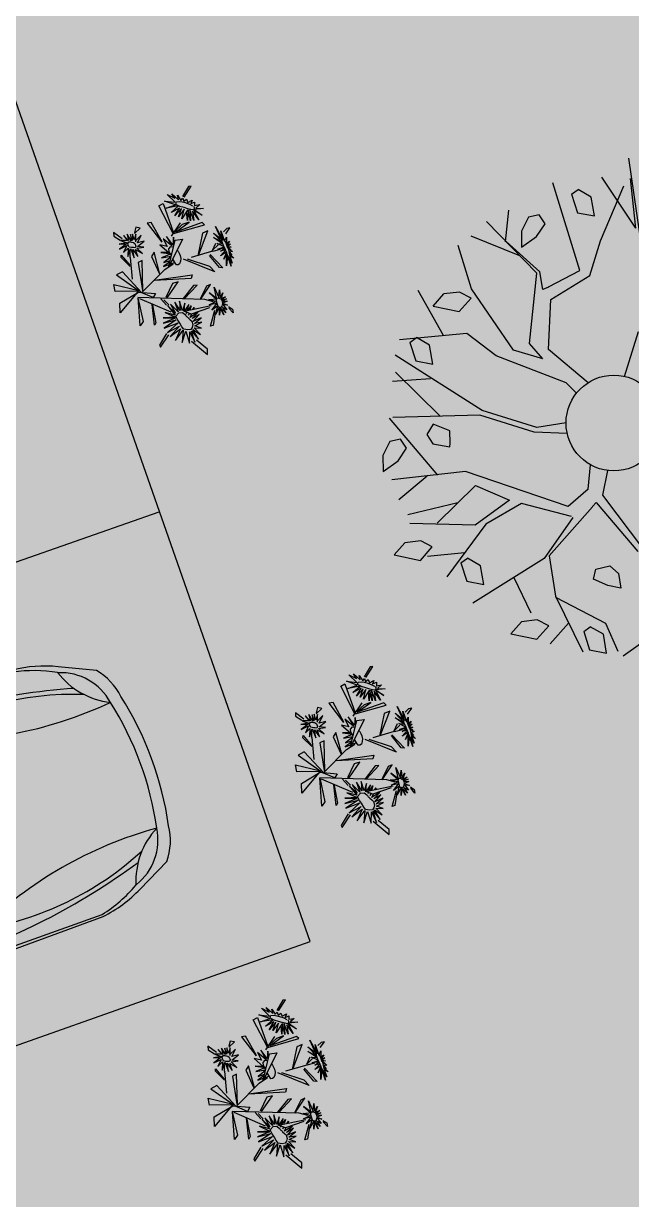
# Model space of a CAD drawing. Header units: millimetres. Extents: x 603733 to 1211550, y 1310999 to 2622648.
# Drawn here: x 604489.12 to 604493.13, y 1311201.33 to 1311209.07 of the extents above; entities that cross this region are included whole.
import ezdxf

# ---------------------------------------------------------------- set-up
doc = ezdxf.new("R2010")
doc.units = ezdxf.units.MM
for name, color, linetype in [('acera', 8, 'Continuous'), ('ARBOLES', 102, 'Continuous'), ('BOULEVARD', 3, 'Continuous'), ('FLORES', 7, 'Continuous'), ('MUEBLES', 1, 'Continuous'), ('P35', 3, 'Continuous')]:
    doc.layers.add(name, color=color, linetype=linetype)

# ---------------------------------------------------------------- blocks, each defined once
blk = doc.blocks.new('carro1')
at = {"layer": 'P35'}
for color, points in [(146, [(-0.7652, 1.6596), (-0.7854, 1.4743), (-0.7775, 1.2794), (-0.7188, 0.7854), (-0.6517, 0.4711), (-0.611, 0.3205), (-0.5494, 0.2712), (-0.6383, 0.5405), (-0.6852, 0.6282), (-0.6932, 0.8522), (-0.7012, 0.9632), (-0.6947, 1.247), (-0.6659, 1.4502), (-0.6942, 1.4876), (-0.6858, 1.5337), (-0.5607, 1.7961), (-0.4905, 1.9136), (-0.3945, 1.9241), (-0.4167, 2.2055), (-0.4221, 2.4275), (-0.413, 2.7161), (-0.3952, 2.9243), (-0.4714, 3.0285), (-0.5444, 3.124), (-0.5993, 3.2309), (-0.6736, 3.4392), (-0.7034, 3.6505), (-0.7342, 3.6588), (-0.7863, 3.412), (-0.7888, 3.0776), (-0.78, 2.9455), (-0.7359, 3.2098), (-0.683, 3.2538), (-0.6124, 3.2009), (-0.5683, 3.0688), (-0.5154, 2.875), (-0.4713, 2.6459), (-0.4713, 2.4961), (-0.489, 2.223), (-0.5154, 2.0645), (-0.5154, 2.0204), (-0.5507, 1.9587), (-0.5948, 1.9411), (-0.6477, 1.8442), (-0.7182, 1.7121), (-0.7623, 1.6504)]), (146, [(0.7713, 1.6596), (0.7914, 1.4743), (0.7835, 1.2794), (0.7248, 0.7854), (0.6577, 0.4711), (0.617, 0.3205), (0.5554, 0.2712), (0.6443, 0.5405), (0.6912, 0.6282), (0.6992, 0.8522), (0.7072, 0.9632), (0.7007, 1.247), (0.6719, 1.4502), (0.7003, 1.4876), (0.6918, 1.5337), (0.5667, 1.7961), (0.4965, 1.9136), (0.4005, 1.9241), (0.4227, 2.2055), (0.4281, 2.4275), (0.419, 2.7161), (0.4012, 2.9243), (0.4775, 3.0285), (0.5504, 3.124), (0.6053, 3.2309), (0.6796, 3.4392), (0.7094, 3.6505), (0.7402, 3.6588), (0.7923, 3.412), (0.7948, 3.0776), (0.786, 2.9455), (0.7419, 3.2098), (0.689, 3.2538), (0.6184, 3.2009), (0.5743, 3.0688), (0.5214, 2.875), (0.4773, 2.6459), (0.4773, 2.4961), (0.495, 2.223), (0.5214, 2.0645), (0.5214, 2.0204), (0.5567, 1.9587), (0.6008, 1.9411), (0.6537, 1.8442), (0.7242, 1.7121), (0.7683, 1.6504)]), (9, [(-0.859, 1.2296), (-0.859, 0.6617), (-0.8345, 0.5456), (-0.7734, 0.3747), (-0.6848, 0.2006), (-0.6512, 0.1457), (-0.5809, 0.0968), (-0.4495, 0.0571), (-0.0767, 0.0083), (0.1311, 0.0144), (0.3328, 0.0449), (0.5223, 0.0785), (0.6292, 0.1335), (0.6995, 0.2159), (0.8279, 0.4937), (0.8523, 0.5976), (0.8554, 1.4067), (0.8462, 1.4067), (0.8554, 1.3273), (0.8584, 0.6617), (0.8248, 0.5426), (0.7087, 0.2892), (0.5987, 0.1732), (0.4214, 0.1121), (0.1525, 0.0785), (-0.0919, 0.0755), (-0.3853, 0.1121), (-0.5534, 0.1426), (-0.639, 0.2067), (-0.7062, 0.2831), (-0.7979, 0.4907), (-0.8376, 0.5792), (-0.859, 0.6861), (-0.8467, 1.2479)]), (127, [(-0.6659, 1.4502), (-0.5633, 1.1837), (-0.4967, 0.9404), (-0.4478, 0.6453), (-0.432, 0.3551), (-0.4417, 0.1275), (-0.2534, 0.0955), (0, 0.08), (0.1628, 0.0864), (0.3223, 0.1052), (0.4417, 0.1275), (0.432, 0.3551), (0.4584, 0.7305), (0.5186, 1.031), (0.5993, 1.287), (0.6659, 1.4502), (0.5447, 1.3825), (0.4235, 1.3149), (0.2129, 1.2833), (0.0587, 1.2765), (-0.0587, 1.2765), (-0.3372, 1.2988), (-0.4235, 1.3149), (-0.5447, 1.3825)]), (30, [(-0.4551, 0.1304), (-0.5284, 0.2403), (-0.6201, 0.3136), (-0.6904, 0.3533), (-0.7362, 0.3808), (-0.7056, 0.3167), (-0.6659, 0.2648), (-0.614, 0.2159), (-0.5559, 0.1823), (-0.5101, 0.1518), (-0.4795, 0.1426)]), (30, [(0.4551, 0.1304), (0.5284, 0.2403), (0.6201, 0.3136), (0.6904, 0.3533), (0.7362, 0.3808), (0.7056, 0.3167), (0.6659, 0.2648), (0.614, 0.2159), (0.5559, 0.1823), (0.5101, 0.1518), (0.4795, 0.1426)])]:
    blk.add_hatch(color=color, dxfattribs=at).paths.add_polyline_path(points)
h = blk.add_hatch(color=146, dxfattribs=at)
h.paths.add_polyline_path([(-0.4528, 0.1798), (-0.5358, 0.2845), (-0.5794, 0.3761), (-0.6536, 0.6946), (-0.6886, 0.9999), (-0.6624, 1.4187), (-0.61, 1.2529), (-0.527, 0.9825), (-0.479, 0.7207), (-0.4572, 0.5724), (-0.4484, 0.4241), (-0.4397, 0.3194), (-0.4397, 0.206)])
h.paths.add_polyline_path([(-0.6536, 0.3674), (-0.7497, 0.411), (-0.8152, 0.5812), (-0.837, 0.664), (-0.8283, 1.0653), (-0.8283, 1.7196), (-0.8064, 1.7502), (-0.7933, 1.6368), (-0.7933, 1.2006), (-0.754, 0.9563), (-0.7148, 0.7295), (-0.6973, 0.5899), (-0.6624, 0.4372), (-0.6274, 0.3587)])
h = blk.add_hatch(color=146, dxfattribs=at)
h.paths.add_polyline_path([(0.4528, 0.1798), (0.5358, 0.2845), (0.5794, 0.3761), (0.6536, 0.6946), (0.6886, 0.9999), (0.6624, 1.4187), (0.61, 1.2529), (0.527, 0.9825), (0.479, 0.7207), (0.4572, 0.5724), (0.4484, 0.4241), (0.4397, 0.3194), (0.4397, 0.206)])
h.paths.add_polyline_path([(0.6536, 0.3674), (0.7497, 0.411), (0.8152, 0.5812), (0.837, 0.664), (0.8283, 1.0653), (0.8283, 1.7196), (0.8064, 1.7502), (0.7933, 1.6368), (0.7933, 1.2006), (0.754, 0.9563), (0.7148, 0.7295), (0.6973, 0.5899), (0.6624, 0.4372), (0.6274, 0.3587)])
at = {"layer": 'P35', "color": 7}
blk.add_line((-0.6065, 0.1934), (-0.6058, 0.1919), dxfattribs=at)
for points in [[(-0.865, 1.75), (-0.865, 0.6593, 0.085317), (-0.7809, 0.3693), (-0.67, 0.141, 0.150666), (-0.4542, 0.0484, 0.106558), (0.4542, 0.0484, 0.150666), (0.67, 0.141), (0.7809, 0.3693, 0.085317), (0.865, 0.6593), (0.865, 1.75, 0.076542)], [(-0.8383, 1.747), (-0.85, 0.6615, 0.082522), (-0.7461, 0.3862), (-0.744, 0.3819, 0.28772), (-0.4417, 0.1275, 0.107642), (0.4417, 0.1275, 0.28772), (0.744, 0.3819), (0.7461, 0.3862, 0.082522), (0.85, 0.6615), (0.8383, 1.747, 0.005985)]]:
    blk.add_lwpolyline(points, format="xyb", dxfattribs=at)
for centre, radius, start, end in [((3.6701, 1.5576), 4.4563, 177.4786, 196.11758), ((-3.6701, 1.5576), 4.4563, 343.88242, 2.5214), ((1.3808, 1.0572), 2.0842, 169.13167, 202.15686), ((-3.1122, 0.3551), 2.6802, 355.12977, 24.11589), ((3.1122, 0.3551), 2.6802, 155.88411, 184.87023), ((-1.3808, 1.0572), 2.0842, 337.84314, 10.86833), ((-0.9014, -0.1051), 0.5152, 26.83988, 72.45837), ((0.9014, -0.1051), 0.5152, 107.54163, 153.16012)]:
    blk.add_arc(centre, radius, start, end, dxfattribs=at)
blk = doc.blocks.new('p_arbol04')
at = {"layer": 'ARBOLES'}
for p, q in [((-0.623, 1.751), (-0.408, 2.362)), ((0.051, 1.875), (0.346, 2.362)), ((0.761, 1.696), (0.543, 2.316)), ((0.739, 1.388), (0.805, 2.293)), ((-0.408, 1.55), (-1.03, 2.13)), ((0.772, 1.945), (1.1, 2.177)), ((-1.003, 0.765), (-1.206, 2.042)), ((0.778, 1.371), (0.783, 1.942)), ((1.121, 1.006), (1.721, 1.988)), ((-1.138, 1.515), (-1.476, 1.85)), ((-1.41, 1.113), (-1.364, 1.898)), ((-0.178, 0.97), (0.051, 1.875)), ((-1.98, 0.646), (-1.849, 1.574)), ((-1.07, 0.749), (-1.815, 1.547)), ((-0.375, 1.086), (-0.408, 1.55)), ((2.581, 1.481), (1.362, 0.043)), ((1.984, 0.831), (2.181, 1.574)), ((0.018, 0.878), (0.739, 1.388)), ((0.636, 1.196), (0.778, 1.371)), ((0.704, 1.166), (0.636, 1.196)), ((1.571, 1.059), (2.283, 1.298)), ((1.984, 0.831), (2.41, 1.295)), ((-1.718, 0.414), (-2.406, 1.04)), ((-0.047, 0.205), (-0.375, 1.086)), ((0.117, 0.646), (0.608, 1.04)), ((0.608, 1.04), (1.158, 0.873)), ((0.708, 1.165), (1.121, 1.006)), ((1.158, 0.873), (1.571, 1.059)), ((-0.014, 0.623), (-0.178, 0.97)), ((-2.079, 0.738), (-2.537, 0.808)), ((-0.777, 0.094), (-1.07, 0.749)), ((-0.71, 0.11), (-1.003, 0.765)), ((-0.014, 0.623), (0.018, 0.878)), ((-2.077, 0.227), (-2.603, 0.599)), ((0.136, -0.002), (0.117, 0.646)), ((-2.144, -0.12), (-2.668, 0.507)), ((-1.194, -0.839), (-1.718, 0.414)), ((-1.768, 0.206), (-2.439, 0.251)), ((-1.768, 0.206), (-1.62, -0.236)), ((-0.057, 0.021), (-0.047, 0.205)), ((-2.489, -0.25), (-2.832, 0.066)), ((-0.515, -0.225), (-0.777, 0.094)), ((-0.425, -0.127), (-0.71, 0.11)), ((-1.62, -0.236), (-2.144, -0.12)), ((0.496, -0.29), (1.034, -0.05)), ((-2.046, -0.213), (-2.865, -0.282)), ((-1.554, -0.375), (-2.046, -0.213)), ((-1.259, -0.955), (-1.554, -0.375)), ((-0.866, -0.885), (-0.616, -0.706)), ((-1.882, -1.048), (-2.898, -0.746)), ((-0.866, -0.885), (-1.194, -0.839)), ((-2.313, -0.92), (-2.505, -1.372)), ((-1.259, -0.978), (-1.882, -1.048)), ((-0.53, -0.911), (-0.801, -1.071)), ((-1.816, -1.071), (-2.144, -1.465)), ((-0.995, -1.071), (-1.816, -1.071)), ((-0.925, -1.07), (-1.039, -1.872)), ((-0.995, -1.07), (-0.925, -1.07)), ((-0.803, -1.07), (-0.978, -1.928)), ((-0.803, -1.071), (-0.801, -1.071)), ((-2.144, -1.465), (-2.439, -2.184)), ((-2.153, -1.476), (-1.98, -2.161)), ((-2.287, -1.813), (-2.636, -1.813)), ((-1.98, -2.161), (-2.144, -2.509)), ((-1.03, -2.857), (-2.144, -2.602))]:
    blk.add_line(p, q, dxfattribs=at)
at = {"layer": 'ARBOLES', "color": 1}
for p, q in [((-0.431, 2.094), (-0.267, 1.802)), ((-0.431, 2.094), (-0.229, 2.094)), ((-0.079, 1.961), (-0.229, 2.094)), ((-0.965, 2.011), (-1.091, 1.802)), ((-0.965, 2.011), (-0.866, 1.988)), ((-0.829, 1.802), (-0.866, 1.988)), ((-0.042, 1.802), (-0.079, 1.961)), ((1.196, 1.935), (1.008, 1.882)), ((1.308, 1.855), (1.196, 1.935)), ((-1.091, 1.802), (-0.979, 1.616)), ((-0.979, 1.616), (-0.829, 1.802)), ((-0.267, 1.802), (-0.042, 1.802)), ((1.008, 1.882), (0.858, 1.749)), ((1.271, 1.722), (1.308, 1.855)), ((0.858, 1.749), (1.083, 1.696)), ((1.083, 1.696), (1.271, 1.722)), ((1.772, 1.719), (1.646, 1.51)), ((1.772, 1.719), (1.87, 1.696)), ((1.908, 1.51), (1.87, 1.696)), ((1.646, 1.51), (1.758, 1.324)), ((1.758, 1.324), (1.908, 1.51)), ((-2.066, 1.377), (-2.254, 1.324)), ((-1.954, 1.298), (-2.066, 1.377)), ((-2.254, 1.324), (-2.404, 1.191)), ((-2.404, 1.191), (-2.179, 1.138)), ((-1.991, 1.165), (-1.954, 1.298)), ((-2.179, 1.138), (-1.991, 1.165)), ((-1.691, 1.085), (-1.729, 0.953)), ((-1.541, 1.112), (-1.691, 1.085)), ((-1.466, 0.899), (-1.541, 1.112)), ((-1.729, 0.953), (-1.616, 0.767)), ((-1.579, 0.793), (-1.466, 0.899)), ((-1.616, 0.767), (-1.579, 0.793)), ((-3.093, 0.395), (-2.928, 0.103)), ((-3.093, 0.395), (-2.891, 0.395)), ((-2.741, 0.262), (-2.891, 0.395)), ((-2.703, 0.103), (-2.741, 0.262)), ((-2.928, 0.103), (-2.703, 0.103)), ((-2.614, -0.298), (-2.741, -0.507)), ((-2.614, -0.298), (-2.516, -0.322)), ((-2.479, -0.507), (-2.516, -0.322)), ((-2.741, -0.507), (-2.628, -0.693)), ((-2.628, -0.693), (-2.479, -0.507)), ((-2.868, -1.357), (-2.703, -1.649)), ((-2.868, -1.357), (-2.666, -1.357)), ((-2.516, -1.489), (-2.666, -1.357)), ((-2.479, -1.649), (-2.516, -1.489)), ((-1.669, -1.683), (-1.552, -1.621)), ((-1.552, -1.621), (-1.406, -1.724)), ((-2.703, -1.649), (-2.479, -1.649)), ((-1.61, -1.869), (-1.669, -1.683)), ((-1.406, -1.724), (-1.406, -1.869)), ((-1.523, -2.014), (-1.61, -1.869)), ((-1.406, -1.869), (-1.523, -2.014)), ((-2.239, -2.024), (-2.366, -2.233)), ((-2.239, -2.024), (-2.141, -2.047)), ((-2.104, -2.233), (-2.141, -2.047)), ((-2.366, -2.233), (-2.254, -2.418)), ((-2.254, -2.418), (-2.104, -2.233))]:
    blk.add_line(p, q, dxfattribs=at)
at = {"layer": 'ARBOLES'}
blk.add_circle((-0.03, -0.578), 0.6, dxfattribs=at)
blk = doc.blocks.new('FLORES-1')
at = {"color": 86, "linetype": 'Continuous'}
for p, q in [((0.0502, 0.3848), (0.0451, 0.4218)), ((0.0541, 0.3853), (0.0678, 0.4185)), ((0.05, 0.3824), (0.0606, 0.2806)), ((-0.1586, 0.1554), (-0.182, 0.2829)), ((0.2296, 0.2941), (0.188, 0.2313)), ((-0.188, 0.2719), (-0.1829, 0.1807)), ((-0.1829, 0.1807), (-0.1586, 0.1554)), ((0.0557, 0.1455), (-0.0023, 0.0095)), ((-0.1406, 0.0986), (-0.0275, -0.0132)), ((-0.0736, 0.0879), (-0.1048, 0.1009)), ((-0.0638, 0.0765), (-0.1013, 0.0899)), ((0.1682, 0.0169), (0.0701, -0.0123)), ((0.1682, 0.0169), (0.1963, 0.029))]:
    blk.add_line(p, q, dxfattribs=at)
at = {"color": 1, "linetype": 'Continuous'}
for p, q in [((-0.1826, 0.183), (-0.1963, 0.1686)), ((0.0557, 0.1455), (0.0644, 0.1919)), ((0.0694, 0.1775), (0.0686, 0.1992))]:
    blk.add_line(p, q, dxfattribs=at)
at = {"color": 86, "linetype": 'Continuous'}
for points in [[(0.1019, 0.4713), (0.1197, 0.4991), (0.1224, 0.4846), (0.1144, 0.4639)], [(0.0406, 0.3673), (-0.0394, 0.3981), (-0.0323, 0.385), (0.0375, 0.3635)], [(0.0784, 0.4101), (0.0532, 0.3819)], [(0.0598, 0.3181), (0.146, 0.3992), (0.1457, 0.372), (0.0557, 0.3118)], [(0.1944, 0.245), (0.1778, 0.3949), (0.1918, 0.3884), (0.1979, 0.2569), (0.2165, 0.334), (0.2175, 0.2994), (0.2033, 0.2593)], [(0.333, 0.3555), (0.3684, 0.4043), (0.3714, 0.3931), (0.3378, 0.3497)], [(-0.2168, 0.3557), (-0.2345, 0.3682), (-0.251, 0.3638), (-0.2232, 0.3548)], [(0.0616, 0.261), (-0.0092, 0.3439), (-0.0421, 0.3569), (0.0672, 0.2438)], [(-0.2187, 0.2869), (-0.2704, 0.2564), (-0.2691, 0.243), (-0.2082, 0.2891)], [(-0.1698, 0.2986), (-0.1444, 0.2663), (-0.019, -0.0199)], [(-0.1364, 0.2468), (-0.0897, 0.3165), (-0.0903, 0.2963), (-0.1319, 0.2481)], [(0.0616, 0.1678), (0.1631, 0.2415), (0.1543, 0.2751), (0.0599, 0.1675)], [(-0.1044, 0.1805), (-0.0691, 0.2582), (-0.0648, 0.2416), (-0.1022, 0.1746)], [(0.0239, 0.0935), (-0.0156, 0.2537), (-0.0302, 0.2437), (0.0257, 0.0818)], [(0.1959, 0.2446), (0.3391, 0.2315), (0.3421, 0.253), (0.1985, 0.2468)], [(-0.2997, 0.1349), (-0.3853, 0.1809), (-0.3629, 0.1903), (-0.3052, 0.1589)], [(-0.0712, 0.1061), (-0.0219, 0.1809), (-0.0186, 0.1549), (-0.0676, 0.1007)], [(0.1791, 0.1825), (0.2816, 0.1697), (0.286, 0.1507), (0.1778, 0.1804)], [(0.0438, 0.1168), (0.1488, 0.1294), (0.1344, 0.1114), (0.0451, 0.1143)], [(0.2636, 0.0776), (0.2764, 0.1114), (0.2875, 0.094), (0.2677, 0.0789)], [(0.0041, -0.008), (-0.0324, 0.0635), (-0.0456, 0.0455), (0.0006, -0.0006)], [(-0.0004, 0.0135), (0.1328, 0.0641), (0.1322, 0.0424), (0.0039, 0.0133)], [(-0.2232, 0.0404), (-0.2617, -0.0103), (-0.2726, -0.0087), (-0.2328, 0.0487)], [(-0.0776, 0.0292), (-0.1594, 0.0137), (-0.1672, 0.003), (-0.0734, 0.0294)], [(-0.0029, 0.0057), (0.1197, -0.0414), (0.116, -0.0728), (0.0063, -0.0019)], [(0.1291, 0.0019), (0.1836, -0.0217), (0.1931, -0.0168), (0.1344, 0.0016)], [(0.2619, 0.0148), (0.3042, -0.0102), (0.2885, -0.0161), (0.2604, 0.0041)], [(-0.0195, -0.0195), (-0.1316, -0.0383), (-0.1444, -0.0589), (-0.0209, -0.0195)], [(0.0103, -0.0037), (-0.0538, -0.1228), (-0.0113, -0.1071), (0.0041, -0.008)], [(0.0063, -0.0019), (0.0474, -0.1069), (0.0795, -0.1008), (0.0103, -0.0037)]]:
    blk.add_lwpolyline(points, dxfattribs=at)
at = {"color": 1, "linetype": 'Continuous'}
for points in [[(0.0843, 0.4415), (0.1519, 0.4398), (0.0851, 0.4466), (0.1237, 0.4554), (0.0719, 0.4528), (0.087, 0.4679), (0.0598, 0.4564), (0.0644, 0.4745), (0.0512, 0.4555), (0.05, 0.4737), (0.0445, 0.4574), (0.0356, 0.4701), (0.04, 0.4568), (0.023, 0.465), (0.0327, 0.4567), (0.0146, 0.4695), (0.017, 0.4544), (-0.0006, 0.459), (0.0112, 0.4507), (-0.0168, 0.4622), (-0.0012, 0.4499), (-0.0353, 0.4479), (-0.0044, 0.4423), (-0.0473, 0.4368), (0.006, 0.4404), (-0.0372, 0.4185), (0.0161, 0.4395), (-0.0041, 0.418), (0.022, 0.4431), (0.0165, 0.4087), (0.0327, 0.4423), (0.0357, 0.4179), (0.0416, 0.4419), (0.0499, 0.4103), (0.0484, 0.4411), (0.0759, 0.4171), (0.0647, 0.4387), (0.107, 0.4117), (0.074, 0.4402), (0.1266, 0.4197), (0.0889, 0.442)], [(0.2705, 0.347), (0.2429, 0.3072), (0.2804, 0.3342), (0.258, 0.2969), (0.2888, 0.3243), (0.2683, 0.2818), (0.2943, 0.3159), (0.2899, 0.2732), (0.3048, 0.3151), (0.317, 0.2581), (0.3149, 0.3043), (0.3503, 0.2646), (0.3266, 0.3073), (0.374, 0.2869), (0.3444, 0.3131), (0.3691, 0.3087), (0.3321, 0.326), (0.3524, 0.3303), (0.3238, 0.3359), (0.3306, 0.3472), (0.3157, 0.3464), (0.3194, 0.3623), (0.3036, 0.3618), (0.3063, 0.3841), (0.2932, 0.3733), (0.2935, 0.3922), (0.2785, 0.386), (0.2734, 0.4095), (0.2648, 0.3865), (0.2506, 0.4189), (0.2619, 0.3767), (0.2239, 0.4012), (0.2586, 0.3747), (0.2101, 0.3785), (0.2587, 0.3667), (0.2151, 0.3566), (0.2677, 0.3578), (0.2203, 0.3415), (0.2706, 0.3509), (0.2261, 0.3288), (0.2657, 0.3408)], [(-0.1567, 0.3184), (-0.1074, 0.3267), (-0.1607, 0.3288), (-0.1278, 0.3455), (-0.1627, 0.3351), (-0.1477, 0.3554), (-0.1674, 0.3382), (-0.1687, 0.3597), (-0.1757, 0.3388), (-0.1799, 0.3602), (-0.1812, 0.3378), (-0.1913, 0.3587), (-0.1918, 0.3359), (-0.209, 0.3539), (-0.1996, 0.3356), (-0.227, 0.3423), (-0.2093, 0.3278), (-0.2388, 0.3327), (-0.212, 0.3203), (-0.2443, 0.321), (-0.2086, 0.3167), (-0.2379, 0.3007), (-0.2016, 0.3168), (-0.2278, 0.2858), (-0.1944, 0.3107), (-0.202, 0.2765), (-0.1824, 0.3103), (-0.1757, 0.2753), (-0.1731, 0.3099), (-0.1516, 0.2824), (-0.1631, 0.3203), (-0.1228, 0.2957), (-0.1609, 0.3149)], [(0.1492, 0.2314), (0.1787, 0.2393), (0.1468, 0.2235), (0.194, 0.2102), (0.1441, 0.2166), (0.1902, 0.1927), (0.1504, 0.1953), (0.1705, 0.1668), (0.1205, 0.1923), (0.135, 0.1586), (0.1116, 0.1996), (0.1105, 0.1521), (0.1011, 0.1965)], [(-0.1607, 0.1698), (-0.138, 0.1872), (-0.1604, 0.1558), (-0.1247, 0.1726), (-0.1531, 0.1491), (-0.1072, 0.154), (-0.1492, 0.1403), (-0.1024, 0.1312), (-0.1509, 0.1284), (-0.1042, 0.1101), (-0.1514, 0.1155), (-0.105, 0.094), (-0.1592, 0.1105), (-0.1311, 0.0716), (-0.1697, 0.1079), (-0.1511, 0.054), (-0.1729, 0.1052), (-0.1736, 0.0451), (-0.1819, 0.1072), (-0.1961, 0.0402), (-0.1976, 0.1101), (-0.2207, 0.0464), (-0.2153, 0.1099), (-0.2431, 0.0509), (-0.2278, 0.1094), (-0.2696, 0.068), (-0.2383, 0.119), (-0.2896, 0.093), (-0.2478, 0.1287), (-0.3048, 0.1231), (-0.2566, 0.1442), (-0.3106, 0.1479), (-0.2569, 0.1533), (-0.3042, 0.1688), (-0.2526, 0.161), (-0.2874, 0.186), (-0.2476, 0.1704), (-0.2621, 0.2015), (-0.24, 0.1757), (-0.2373, 0.2132), (-0.23, 0.1793), (-0.2172, 0.2174), (-0.2181, 0.1762), (-0.1992, 0.2152), (-0.2046, 0.1778), (-0.1877, 0.2147), (-0.195, 0.1735)], [(-0.1774, 0.1722), (-0.1831, 0.1679), (-0.1789, 0.175)], [(-0.1686, 0.1637), (-0.1716, 0.1614), (-0.1688, 0.1652)], [(-0.1663, 0.1964), (-0.1605, 0.2062), (-0.1667, 0.1997)], [(-0.1612, 0.1755), (-0.1468, 0.1952), (-0.1625, 0.1833)], [(0.0795, 0.1808), (0.0705, 0.1454), (0.0695, 0.1728)], [(0.0808, 0.1925), (0.0819, 0.1987), (0.0829, 0.1953)], [(0.0989, 0.1949), (0.0859, 0.1538), (0.0846, 0.1845)], [(0.2251, 0.0688), (0.2578, 0.0818), (0.2366, 0.0651), (0.2641, 0.0686), (0.2369, 0.0559), (0.2658, 0.0585), (0.2374, 0.0503), (0.2722, 0.0453), (0.2428, 0.0399), (0.2731, 0.0265), (0.2453, 0.0346), (0.2572, 0.0057), (0.2363, 0.0279), (0.2446, -0.0073), (0.2325, 0.0247), (0.2219, -0.0147), (0.2242, 0.0234), (0.1999, -0.0024), (0.2114, 0.0242), (0.1755, 0.0088), (0.2059, 0.0343), (0.1592, 0.0344), (0.1972, 0.0431), (0.1573, 0.0521), (0.1918, 0.054), (0.1626, 0.0769), (0.1957, 0.0626), (0.188, 0.0948), (0.2015, 0.068), (0.2133, 0.1063), (0.2175, 0.0747), (0.2437, 0.1038), (0.2292, 0.0666)]]:
    blk.add_lwpolyline(points, dxfattribs=at)
at = {"color": 50, "linetype": 'Continuous'}
for points in [[(0.0429, 0.4538), (0.0396, 0.455), (0.0295, 0.4548), (0.0196, 0.4532), (0.0069, 0.4511), (-0.0035, 0.448), (-0.0085, 0.4452), (-0.0035, 0.4418), (0.0154, 0.4411), (0.0333, 0.4416), (0.0548, 0.4408), (0.0689, 0.4408), (0.0845, 0.4432), (0.0814, 0.4518), (0.0672, 0.4548), (0.0531, 0.4551), (0.0395, 0.4534)], [(-0.1609, 0.3167), (-0.1598, 0.3191), (-0.1604, 0.3238), (-0.1625, 0.3283), (-0.1685, 0.3346), (-0.1714, 0.3359), (-0.182, 0.3366), (-0.192, 0.3351), (-0.2029, 0.3271), (-0.2072, 0.32), (-0.2037, 0.314), (-0.1977, 0.3111), (-0.1877, 0.3121), (-0.1782, 0.3128), (-0.1672, 0.3149), (-0.1586, 0.3175)], [(0.2779, 0.3797), (0.2711, 0.3809), (0.2628, 0.3777), (0.262, 0.3719), (0.2678, 0.3623), (0.2755, 0.3513), (0.2877, 0.3366), (0.3008, 0.3207), (0.3165, 0.3067), (0.3261, 0.3135), (0.322, 0.3291), (0.3148, 0.3404), (0.3073, 0.3505), (0.2937, 0.3662), (0.2803, 0.3767)], [(0.1166, 0.2321), (0.1105, 0.2343), (0.0996, 0.2362), (0.0882, 0.2361), (0.0742, 0.2337), (0.0628, 0.2278), (0.0535, 0.2194), (0.0515, 0.211), (0.0539, 0.2044), (0.0626, 0.2015), (0.0798, 0.1996), (0.086, 0.1986)], [(0.1037, 0.1965), (0.1076, 0.1963), (0.1236, 0.1952), (0.1373, 0.1991), (0.144, 0.2115), (0.1389, 0.2195), (0.1359, 0.2218)], [(0.2312, 0.0493), (0.2305, 0.0529), (0.2267, 0.0572), (0.2191, 0.0621), (0.2069, 0.0615), (0.2004, 0.0563), (0.204, 0.0491), (0.2072, 0.0408), (0.2139, 0.0314), (0.2242, 0.0301), (0.2321, 0.0312), (0.2373, 0.0391), (0.2335, 0.0476), (0.2297, 0.0523)]]:
    blk.add_lwpolyline(points, dxfattribs=at)
blk.add_lwpolyline([(-0.1752, 0.1549), (-0.1752, 0.1547), (-0.1791, 0.1554), (-0.1828, 0.1563), (-0.1856, 0.1574), (-0.1876, 0.1589), (-0.1897, 0.1598), (-0.1918, 0.1613), (-0.1947, 0.1619), (-0.2055, 0.167), (-0.2145, 0.171), (-0.2317, 0.1699), (-0.2429, 0.1622), (-0.2491, 0.1531), (-0.2457, 0.1387), (-0.2358, 0.1226), (-0.2222, 0.1192), (-0.2018, 0.1162), (-0.1857, 0.1125), (-0.1655, 0.1109), (-0.1556, 0.1299), (-0.1612, 0.1461)], close=True, dxfattribs=at)
blk = doc.blocks.new('arbusto5')
at = {"layer": 'FLORES'}
blk.add_blockref('FLORES-1', (0.1444, 0.0589), dxfattribs=at)

msp = doc.modelspace()

# ---------------------------------------------------------------- hatches: boundary and pattern name
at = {"true_color": 0xafd9aa}
h = msp.add_hatch(color=9, dxfattribs=at)
h.dxf.hatch_style = 1
h.paths.add_polyline_path([(604399.8912, 1311192.2731), (604396.8041, 1311197.0112), (604392.9874, 1311202.8697), (604391.5654, 1311205.0617), (604378.6804, 1311224.9247), (604375.3014, 1311232.8937), (604378.9284, 1311234.7847), (604388.8684, 1311237.3997), (604406.8594, 1311240.7247), (604429.6714, 1311245.3417), (604458.6064, 1311250.4057), (604489.3324, 1311256.0907), (604496.2834, 1311232.1017), (604508.4764, 1311191.7367), (604513.1914, 1311176.5337), (604478.5314, 1311164.9927), (604471.2414, 1311162.6327), (604455.3304, 1311157.2567), (604428.6854, 1311148.3097), (604421.9244, 1311157.8877), (604409.4138, 1311177.5225), (604404.9146, 1311184.5317), (604400.4706, 1311191.3818, -0.999015)])
at = {"true_color": 0xebebeb}
h = msp.add_hatch(color=7, dxfattribs=at)
h.dxf.hatch_style = 1
h.paths.add_polyline_path([(604467.0933, 1311234.9461), (604479.6779, 1311199.0813), (604485.6226, 1311200.4173, -0.350964), (604486.0749, 1311201.2816), (604491.0124, 1311203.0251), (604487.0344, 1311214.3636), (604482.0747, 1311212.6111, -0.41593), (604481.2041, 1311213.0098), (604477.9065, 1311222.4075), (604472.8099, 1311236.9496)])
h.paths.add_polyline_path([(604475.3373, 1311223.8225), (604478.3023, 1311215.4468), (604479.1987, 1311215.7641), (604476.2337, 1311224.1399)], flags=24)
h.paths.add_polyline_path([(604484.7828, 1311205.6292), (604488.26, 1311206.8552), (604487.9226, 1311207.8123), (604484.4453, 1311206.5864)], flags=24)
h.paths.add_polyline_path([(604485.1072, 1311205.0564), (604488.5077, 1311206.2716), (604488.1802, 1311207.188), (604484.7797, 1311205.9728)], flags=24)
at = {"true_color": 0xf8f6af}
h = msp.add_hatch(color=51, dxfattribs=at)
h.dxf.hatch_style = 1
h.paths.add_polyline_path([(604497.1727, 1311229.1575), (604478.6629, 1311222.6725), (604477.9065, 1311222.4075), (604481.2041, 1311213.0098, 0.41593), (604482.0747, 1311212.6111), (604487.0344, 1311214.3636), (604491.0124, 1311203.0251), (604486.0749, 1311201.2816, 0.350964), (604485.6226, 1311200.4173), (604487.3531, 1311195.4856, 0.362883), (604488.2374, 1311195.0918), (604496.2666, 1311197.874, -0.318731), (604496.6712, 1311197.6698), (604500.5962, 1311186.4839), (604509.1741, 1311189.4869), (604508.4764, 1311191.7367)])
h.paths.add_polyline_path([(604494.2028, 1311209.9339), (604497.5928, 1311211.1291), (604497.2216, 1311212.182), (604493.8316, 1311210.9868)], flags=24)
h.paths.add_polyline_path([(604494.1867, 1311209.1639), (604498.3073, 1311210.6365), (604497.947, 1311211.6445), (604493.8264, 1311210.172)], flags=24)

# ---------------------------------------------------------------- linework, layer by layer
for p, q in [((604491.0124, 1311203.0251), (604487.0344, 1311214.3636)), ((604486.0749, 1311201.2816), (604491.0124, 1311203.0251))]:
    msp.add_line(p, q)
at = {"layer": 'acera', "color": 18, "true_color": 0x000000}
msp.add_line((604484.4023, 1311203.8884), (604490.0153, 1311205.8565), dxfattribs=at)

# ---------------------------------------------------------------- block references
at = {"layer": 'ARBOLES', "xscale": 0.5252973874192619, "yscale": 0.5252973874192619, "zscale": 0.5252973874192619, "rotation": 48.57546149059794}
msp.add_blockref('p_arbol04', (604492.7967, 1311206.6549), dxfattribs=at)
at = {"layer": 'BOULEVARD', "rotation": 110.2353782200632}
msp.add_blockref('carro1', (604489.9667, 1311204.2311), dxfattribs=at)
at = {"layer": 'MUEBLES', "linetype": 'Continuous', "xscale": -1.417112015813753, "yscale": 1.417112015653547, "zscale": 1.417112015818895, "rotation": 292.0945269993258}
for p in [(604489.8913, 1311207.0829), (604491.0893, 1311203.9185), (604490.5133, 1311201.7213)]:
    msp.add_blockref('arbusto5', p, dxfattribs=at)

doc.saveas('drawing.dxf')
